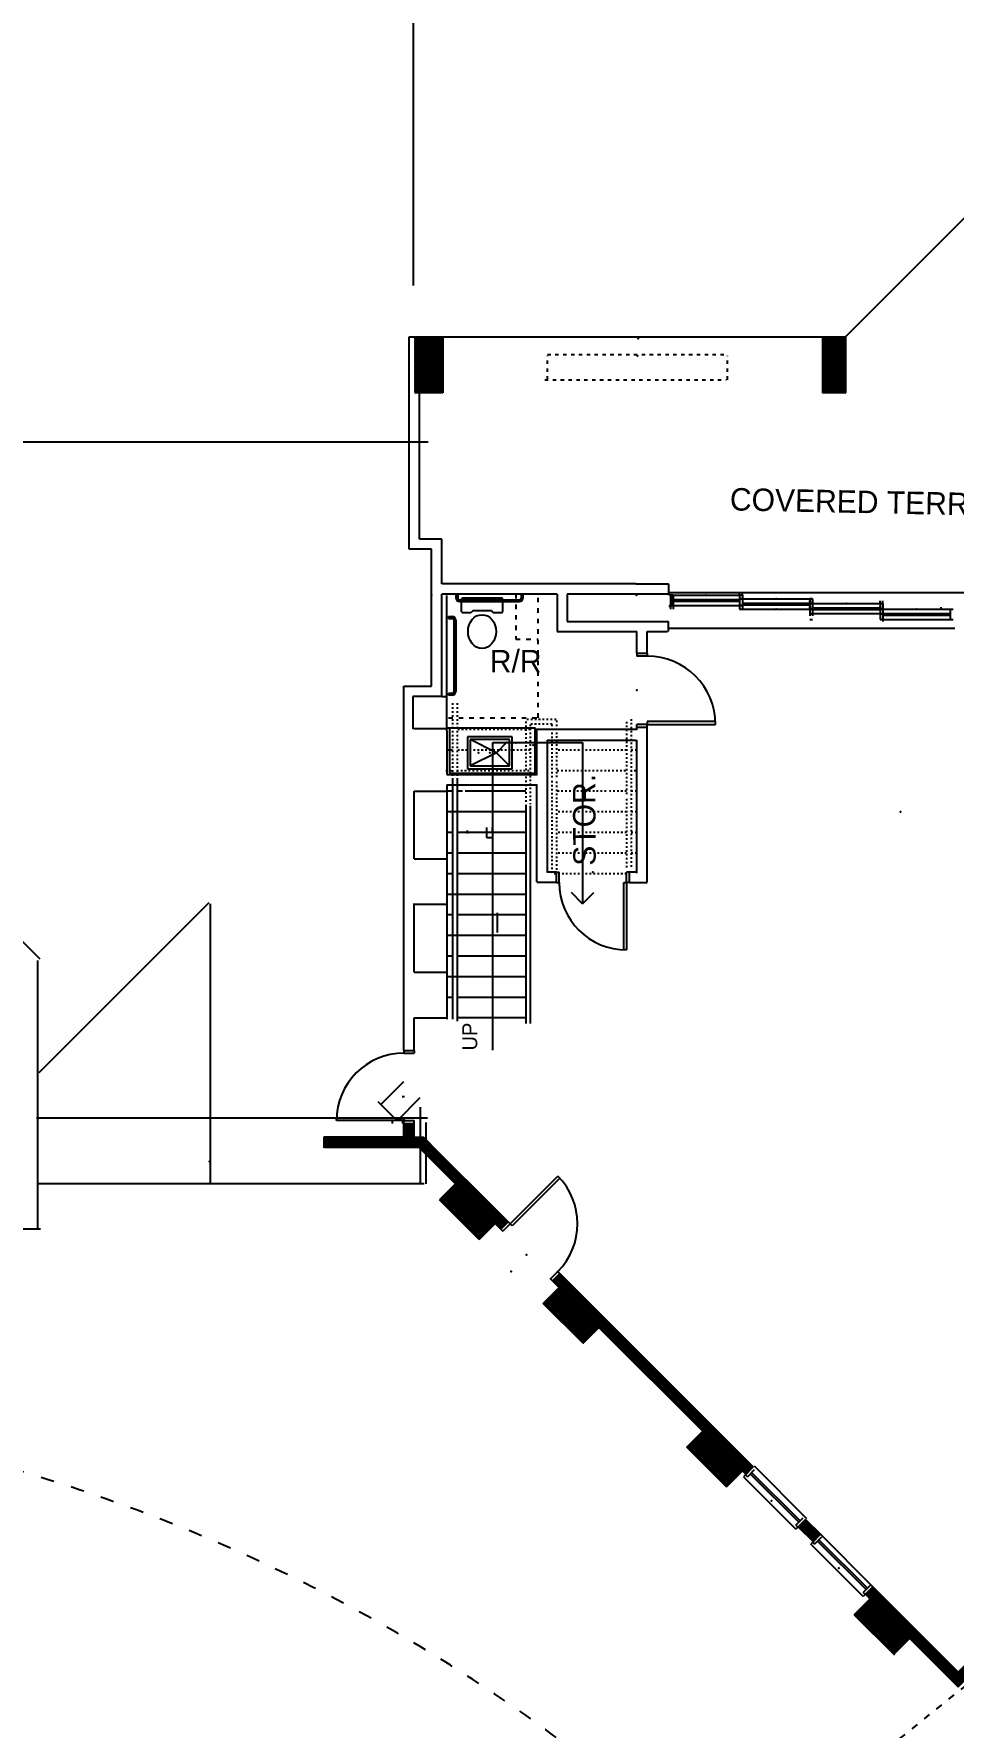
# Model space of a CAD drawing. Extents: x -92740 to -63661, y -15771 to -4391.
# Drawn here: x -76790 to -76299, y -7020 to -6116 of the extents above; entities that cross this region are included whole.
import ezdxf
from ezdxf.enums import TextEntityAlignment as Align

# ---------------------------------------------------------------- set-up
doc = ezdxf.new("R2010")
doc.units = 0
doc.header["$MEASUREMENT"] = 0
doc.linetypes.add('Dashed', pattern=[1, 0.3, -0.4, 0.3])
for name, color, linetype in [('1NOTES', 2, 'Continuous'), ('2NOTES', 1, 'Continuous'), ('B1NOTES', 2, 'Continuous'), ('B1PF', 5, 'Continuous'), ('B1WALLFILL', 1, 'Continuous'), ('B2CABINETS', 3, 'Continuous'), ('B2WALLFILL', 1, 'Continuous'), ('B2WINDOWS', 5, 'Continuous'), ('EXCABINETS', 8, 'Continuous'), ('EXDOORS', 3, 'Continuous'), ('NEWALLS1', 1, 'Continuous'), ('NEWINDOW1', 5, 'Continuous'), ('ROOF', 1, 'Continuous'), ('SETBACKS', 13, 'Continuous')]:
    doc.layers.add(name, color=color, linetype=linetype)
doc.styles.add('DCADTXTSTYLE1', font='AVG_TP')
pattern_1 = [(45, (0, 0), (-0.11048543456, 0.11048543456), []), (-45, (0, 0), (0.11048543456, 0.11048543456), [])]

msp = doc.modelspace()

# ---------------------------------------------------------------- hatches: boundary and pattern name
at = {"layer": 'B1WALLFILL', "linetype": 'Continuous', "ltscale": 12}
h = msp.add_hatch(dxfattribs=at)
h.set_pattern_fill('ansi37', color=1, scale=0.15625, style=0, pattern_type=2)
h.set_pattern_definition(pattern_1)
h.paths.add_polyline_path([(-76586.4, -6278.07), (-76574.4, -6278.07), (-76574.4, -6308.07), (-76586.4, -6308.07)], flags=0)
h = msp.add_hatch(dxfattribs=at)
h.set_pattern_fill('ansi37', color=1, scale=0.15625, style=0, pattern_type=2)
h.set_pattern_definition(pattern_1)
h.paths.add_polyline_path([(-76574.91, -6278.07), (-76571.4, -6278.07), (-76571.4, -6308.07), (-76574.86, -6308.07)], flags=0)
h = msp.add_hatch(dxfattribs=at)
h.set_pattern_fill('ansi37', color=1, scale=0.15625, style=0, pattern_type=2)
h.set_pattern_definition(pattern_1)
h.paths.add_polyline_path([(-76368.4, -6278.07), (-76356.4, -6278.07), (-76356.4, -6308.07), (-76368.4, -6308.07)], flags=0)
h = msp.add_hatch(dxfattribs=at)
h.set_pattern_fill('ansi37', color=1, scale=0.15625, style=0, pattern_type=2)
h.set_pattern_definition(pattern_1)
h.paths.add_polyline_path([(-76342.01, -6945.73), (-76345.63, -6949.35), (-76343.38, -6952.1), (-76351.65, -6960.37), (-76330.52, -6981.46), (-76322.02, -6972.96), (-76296.16, -6998.82), (-75855.45, -6558.12), (-75884.21, -6529.36), (-75888.09, -6533.25), (-75881.96, -6539.39), (-75886.27, -6543.7), (-75867.82, -6562.71), (-75944.54, -6639.43), (-76047.97, -6536), (-76027.28, -6515.31), (-76030.64, -6510.89), (-76051.86, -6532.11), (-76057.25, -6526.42), (-76061.14, -6530.31), (-76061.29, -6530.46), (-75948.43, -6643.32), (-76296.16, -6991.04)], flags=0)
h = msp.add_hatch(dxfattribs=at)
h.set_pattern_fill('ansi37', color=1, scale=0.15625, style=0, pattern_type=2)
h.set_pattern_definition(pattern_1)
h.paths.add_polyline_path([(-76634.9, -6705.38), (-76592.21, -6705.38), (-76592.21, -6698.07), (-76586.71, -6698.07), (-76586.9, -6705.38), (-76581.82, -6705.38), (-76536.58, -6750.62), (-76540.47, -6754.51), (-76543.52, -6751.46), (-76552.04, -6759.98), (-76572.91, -6738.57), (-76564.66, -6730.32), (-76584.11, -6710.86), (-76634.9, -6710.86)], flags=0)
h = msp.add_hatch(dxfattribs=at)
h.set_pattern_fill('ansi37', color=1, scale=0.15625, style=0, pattern_type=2)
h.set_pattern_definition(pattern_1)
h.paths.add_polyline_path([(-76508.96, -6778.24), (-76512.84, -6782.13), (-76509.27, -6785.71), (-76517.79, -6794.23), (-76496.54, -6815.48), (-76488.02, -6806.96), (-76432.57, -6862.41), (-76441.09, -6870.93), (-76419.84, -6892.18), (-76411.32, -6883.66), (-76409.57, -6885.41), (-76405.68, -6881.52)], flags=0)
at = {"layer": 'B2WALLFILL', "linetype": 'Continuous', "ltscale": 12}
h = msp.add_hatch(dxfattribs=at)
h.set_pattern_fill('ansi37', color=1, scale=0.15625, style=0, pattern_type=2)
h.set_pattern_definition(pattern_1)
h.paths.add_polyline_path([(-76589.86, -6278.07), (-76598.9, -6278.07)], flags=0)
h = msp.add_hatch(dxfattribs=at)
h.set_pattern_fill('ansi37', color=1, scale=0.15625, style=0, pattern_type=2)
h.set_pattern_definition(pattern_1)
h.paths.add_polyline_path([(-76341.71, -6945.43), (-76345.63, -6949.35), (-76343.38, -6952.1), (-76351.65, -6960.37), (-76330.52, -6981.46), (-76322.02, -6972.96), (-76296.16, -6998.82), (-75855.45, -6558.12), (-75884.21, -6529.36), (-75888.09, -6533.25), (-75881.96, -6539.39), (-75886.27, -6543.7), (-75867.82, -6562.71), (-75918.78, -6613.67), (-75919.83, -6612.62), (-75923.72, -6616.51), (-75922.67, -6617.56), (-76241.23, -6936.12), (-76243.28, -6934.07), (-76247.17, -6937.96), (-76245.12, -6940.01), (-76296.16, -6991.04)], flags=0)
h = msp.add_hatch(dxfattribs=at)
h.set_pattern_fill('ansi37', color=1, scale=0.15625, style=0, pattern_type=2)
h.set_pattern_definition(pattern_1)
h.paths.add_polyline_path([(-76377.69, -6909.51), (-76381.58, -6913.4), (-76373.62, -6921.36), (-76369.73, -6917.47)], flags=0)

# ---------------------------------------------------------------- linework, layer by layer
at = {"layer": 'B1PF', "color": 5, "linetype": 'Continuous', "ltscale": 12}
for p, q in [((-76534.32, -6491.69), (-76558.32, -6491.69)), ((-76558.32, -6491.69), (-76558.32, -6508.69)), ((-76535.82, -6493.19), (-76556.82, -6493.19)), ((-76556.82, -6493.19), (-76556.82, -6507.19)), ((-76542.82, -6500.19), (-76556.82, -6493.19)), ((-76542.82, -6500.19), (-76536.82, -6494.19)), ((-76535.82, -6507.19), (-76535.82, -6493.19)), ((-76534.32, -6508.69), (-76534.32, -6491.69)), ((-76558.32, -6508.69), (-76534.32, -6508.69)), ((-76542.82, -6500.19), (-76556.82, -6507.19)), ((-76556.82, -6507.19), (-76535.82, -6507.19)), ((-76535.82, -6507.19), (-76542.82, -6500.19))]:
    msp.add_line(p, q, dxfattribs=at)
msp.add_point((-76552.32, -6500.19), dxfattribs=at)
at = {"layer": 'B1WALLFILL', "color": 8, "linetype": 'Continuous', "ltscale": 12}
for p, q in [((-76547.9, -6545.57), (-76547.9, -6540.07)), ((-76544.9, -6543.07), (-76544.9, -6540.07)), ((-76544.9, -6545.57), (-76547.9, -6545.57)), ((-76542.4, -6585.57), (-76542.4, -6596.07))]:
    msp.add_line(p, q, dxfattribs=at)
at = {"layer": 'B2CABINETS', "color": 3, "linetype": 'Continuous', "ltscale": 12}
for p, q in [((-76521.9, -6487.05), (-76568.82, -6487.05)), ((-76567.9, -6487.05), (-76567.9, -6511.15)), ((-76522.1, -6511.15), (-76522.1, -6487.05)), ((-76567.82, -6511.15), (-76521.9, -6511.15))]:
    msp.add_line(p, q, dxfattribs=at)
at = {"layer": 'B2WALLFILL', "color": 1, "linetype": 'Dashed', "ltscale": 6}
for p in [(-76467.13, -6279.09), (-76467.39, -6288.26)]:
    msp.add_point(p, dxfattribs=at)
at = {"layer": 'B2WINDOWS', "color": 5, "linetype": 'Continuous', "ltscale": 12}
for p, q in [((-76409.84, -6885.68), (-76410.9, -6886.74)), ((-76410.9, -6886.74), (-76382.91, -6914.73)), ((-76408.78, -6886.74), (-76409.84, -6885.68)), ((-76408.78, -6886.74), (-76404.89, -6882.85)), ((-76407.19, -6885.15), (-76381.32, -6911.02)), ((-76406.48, -6884.45), (-76380.61, -6910.31)), ((-76405.15, -6880.99), (-76377.16, -6908.98)), ((-76382.91, -6912.61), (-76379.02, -6908.72)), ((-76382.91, -6912.61), (-76381.85, -6913.67)), ((-76381.85, -6913.67), (-76382.91, -6914.73)), ((-76373.89, -6921.63), (-76374.95, -6922.69)), ((-76346.96, -6950.68), (-76374.95, -6922.69)), ((-76372.83, -6922.69), (-76373.89, -6921.63)), ((-76372.83, -6922.69), (-76368.94, -6918.8)), ((-76345.37, -6946.97), (-76371.24, -6921.1)), ((-76344.66, -6946.26), (-76370.53, -6920.4)), ((-76341.71, -6945.43), (-76369.7, -6917.44)), ((-76346.96, -6948.56), (-76343.07, -6944.67)), ((-76346.96, -6948.56), (-76345.9, -6949.62)), ((-76345.9, -6949.62), (-76346.96, -6950.68))]:
    msp.add_line(p, q, dxfattribs=at)
for p in [(-76395.84, -6899.68), (-76359.89, -6935.63)]:
    msp.add_point(p, dxfattribs=at)
at = {"layer": 'EXCABINETS', "color": 9, "linetype": 'Dashed', "ltscale": 3}
for p, q in [((-76566.26, -6473.78), (-76566.26, -6515.78)), ((-76563.76, -6473.78), (-76563.76, -6516.78)), ((-76524.76, -6487.79), (-76563.76, -6487.79)), ((-76527.1, -6483.46), (-76527.1, -6527.57)), ((-76510.94, -6482.48), (-76526.69, -6482.48)), ((-76524.74, -6485.12), (-76524.74, -6527.57)), ((-76513.07, -6484.96), (-76524.57, -6484.96)), ((-76513.26, -6485.12), (-76513.26, -6513.82)), ((-76510.78, -6482.99), (-76510.78, -6514.53)), ((-76473.26, -6483.59), (-76473.26, -6523.04)), ((-76470.76, -6482.18), (-76470.76, -6523.39)), ((-76566.26, -6498.78), (-76569.26, -6498.78)), ((-76524.76, -6498.78), (-76563.76, -6498.78)), ((-76473.26, -6498.78), (-76510.75, -6498.78)), ((-76467.76, -6498.78), (-76470.76, -6498.78)), ((-76566.76, -6509.78), (-76569.76, -6509.78)), ((-76525.26, -6509.78), (-76564.26, -6509.78)), ((-76513.26, -6515.24), (-76513.26, -6564.07)), ((-76510.78, -6515.59), (-76510.78, -6564.07)), ((-76473.76, -6509.78), (-76510.75, -6509.78)), ((-76468.26, -6509.78), (-76471.26, -6509.78)), ((-76484.17, -6520.78), (-76510.75, -6520.78)), ((-76473.26, -6520.78), (-76482.4, -6520.78)), ((-76473.26, -6524.81), (-76473.26, -6562.59)), ((-76467.76, -6520.78), (-76470.76, -6520.78)), ((-76470.76, -6524.45), (-76470.76, -6561.18)), ((-76473.26, -6531.78), (-76510.75, -6531.78)), ((-76467.76, -6531.78), (-76470.76, -6531.78)), ((-76473.26, -6542.78), (-76510.75, -6542.78)), ((-76467.76, -6542.78), (-76470.76, -6542.78)), ((-76473.26, -6553.78), (-76510.75, -6553.78)), ((-76467.76, -6553.78), (-76470.76, -6553.78)), ((-76473.26, -6564.78), (-76513.26, -6564.78))]:
    msp.add_line(p, q, dxfattribs=at)
at = {"layer": 'EXCABINETS', "color": 1, "linetype": 'Continuous', "ltscale": 12}
msp.add_line((-76468.26, -6487.79), (-76521.76, -6487.79), dxfattribs=at)
at = {"layer": 'EXCABINETS', "color": 8, "linetype": 'Continuous', "ltscale": 12}
for p, q in [((-76473.26, -6487.79), (-76510.75, -6487.79)), ((-76467.76, -6487.79), (-76470.76, -6487.79)), ((-76566.26, -6514.78), (-76566.26, -6608.78)), ((-76563.76, -6514.78), (-76563.76, -6608.78)), ((-76569.26, -6520.78), (-76569.26, -6608.78)), ((-76566.26, -6520.78), (-76569.26, -6520.78)), ((-76560.9, -6520.78), (-76563.76, -6520.78)), ((-76527.05, -6520.78), (-76559.4, -6520.78)), ((-76527.05, -6531.78), (-76569.26, -6531.78)), ((-76527.1, -6528.07), (-76527.1, -6644.78)), ((-76524.74, -6528.57), (-76524.74, -6644.78)), ((-76566.26, -6542.78), (-76569.26, -6542.78)), ((-76527.05, -6542.79), (-76563.76, -6542.79)), ((-76566.76, -6553.78), (-76569.26, -6553.78)), ((-76527.05, -6553.78), (-76563.76, -6553.78)), ((-76566.26, -6564.78), (-76569.26, -6564.78)), ((-76527.05, -6564.78), (-76563.76, -6564.78)), ((-76527.05, -6575.78), (-76569.26, -6575.78)), ((-76566.26, -6586.78), (-76569.26, -6586.78)), ((-76527.05, -6586.78), (-76563.76, -6586.78)), ((-76527.05, -6597.78), (-76569.26, -6597.78)), ((-76569.26, -6607.78), (-76569.26, -6642.46)), ((-76563.76, -6607.78), (-76563.76, -6643.52)), ((-76566.26, -6608.78), (-76569.26, -6608.78)), ((-76566.26, -6608.78), (-76566.26, -6642.46)), ((-76527.05, -6608.78), (-76563.76, -6608.78)), ((-76527.05, -6619.78), (-76569.26, -6619.78)), ((-76566.26, -6630.78), (-76569.26, -6630.78)), ((-76527.05, -6630.78), (-76563.76, -6630.78)), ((-76527.05, -6641.78), (-76563.76, -6641.78))]:
    msp.add_line(p, q, dxfattribs=at)
at = {"layer": 'EXCABINETS', "color": 1, "linetype": 'Continuous', "ltscale": 6}
for p, q in [((-76515.76, -6493.55), (-76515.76, -6520.99)), ((-76515.76, -6520.78), (-76515.76, -6564.07))]:
    msp.add_line(p, q, dxfattribs=at)
at = {"layer": 'EXDOORS', "color": 3, "linetype": 'Continuous', "ltscale": 12}
for p, q in [((-76467.76, -6447.07), (-76467.76, -6448.57)), ((-76462.26, -6448.57), (-76467.76, -6448.57)), ((-76462.26, -6447.07), (-76462.26, -6448.57)), ((-76467.76, -6486.57), (-76467.76, -6485.07)), ((-76462.26, -6485.07), (-76467.76, -6485.07)), ((-76425.76, -6483.57), (-76462.26, -6483.57)), ((-76462.26, -6483.57), (-76462.26, -6485.07)), ((-76462.26, -6486.57), (-76462.26, -6485.07)), ((-76462.26, -6485.07), (-76425.76, -6485.07)), ((-76425.76, -6485.07), (-76425.76, -6483.57)), ((-76558.4, -6541.78), (-76558.4, -6543.28)), ((-76510.76, -6563.99), (-76509.26, -6563.99)), ((-76510.76, -6569.49), (-76509.26, -6569.49)), ((-76509.26, -6569.49), (-76509.26, -6563.99)), ((-76474.76, -6605.49), (-76474.76, -6569.49)), ((-76474.76, -6569.49), (-76473.26, -6569.49)), ((-76471.76, -6563.99), (-76473.26, -6563.99)), ((-76473.26, -6569.49), (-76473.26, -6563.99)), ((-76471.76, -6569.49), (-76473.26, -6569.49)), ((-76473.26, -6569.49), (-76473.26, -6605.49)), ((-76473.26, -6605.49), (-76474.76, -6605.49)), ((-76592.21, -6659.07), (-76592.21, -6660.57)), ((-76592.21, -6660.57), (-76586.71, -6660.57)), ((-76586.71, -6659.07), (-76586.71, -6660.57)), ((-76628.21, -6696.57), (-76628.21, -6695.07)), ((-76628.21, -6695.07), (-76592.21, -6695.07)), ((-76592.21, -6696.57), (-76628.21, -6696.57)), ((-76598.21, -6698.07), (-76598.21, -6696.57)), ((-76592.71, -6698.07), (-76592.71, -6696.57)), ((-76592.21, -6695.07), (-76592.21, -6696.57)), ((-76592.21, -6698.07), (-76592.21, -6696.57)), ((-76592.21, -6696.57), (-76586.71, -6696.57)), ((-76586.71, -6698.07), (-76586.71, -6696.57)), ((-76535.52, -6751.68), (-76510.02, -6726.18)), ((-76510.02, -6726.18), (-76508.96, -6727.24)), ((-76508.96, -6727.24), (-76534.46, -6752.74)), ((-76535.52, -6751.68), (-76539.41, -6755.57)), ((-76536.58, -6750.62), (-76535.52, -6751.68)), ((-76534.46, -6752.74), (-76535.52, -6751.68)), ((-76540.47, -6754.51), (-76539.41, -6755.57)), ((-76510.02, -6777.18), (-76513.91, -6781.07)), ((-76508.96, -6778.24), (-76510.02, -6777.18)), ((-76512.84, -6782.13), (-76513.91, -6781.07))]:
    msp.add_line(p, q, dxfattribs=at)
for centre, radius, start, end in [((-76462.26, -6485.07), 36.5, 0, 90), ((-76473.26, -6569.49), 36, 180, 270), ((-76592.21, -6696.57), 36, 90, 180), ((-76535.52, -6751.68), 36.06, 315, 405)]:
    msp.add_arc(centre, radius, start, end, dxfattribs=at)
for p in [(-76467.76, -6466.82), (-76532.44, -6494.92), (-76523.14, -6496.06), (-76491.26, -6563.99), (-76526.66, -6768.32), (-76534.91, -6777.11)]:
    msp.add_point(p, dxfattribs=at)
at = {"layer": 'NEWALLS1', "color": 1, "linetype": 'Continuous', "ltscale": 12}
for p, q in [((-76245.9, -6167.57), (-76356.4, -6278.07)), ((-76589.4, -6391.57), (-76589.4, -6278.07)), ((-76589.4, -6278.07), (-76571.4, -6278.07)), ((-76584.4, -6278.07), (-76356.4, -6278.07)), ((-76571.4, -6278.07), (-76571.4, -6308.07)), ((-76368.4, -6308.07), (-76368.4, -6278.07)), ((-76356.4, -6278.07), (-76356.4, -6308.07)), ((-76583.9, -6386.07), (-76583.9, -6308.57)), ((-76571.4, -6308.07), (-76583.4, -6308.07)), ((-76356.4, -6308.07), (-76368.4, -6308.07)), ((-76577.4, -6391.57), (-76589.4, -6391.57)), ((-76571.9, -6386.07), (-76583.9, -6386.07)), ((-76577.4, -6464.57), (-76577.4, -6391.57)), ((-76571.9, -6410.07), (-76571.9, -6386.07)), ((-76468.4, -6410.06), (-76571.9, -6410.06)), ((-76510.44, -6415.54), (-76571.9, -6415.55)), ((-76571.9, -6470.09), (-76571.9, -6415.55)), ((-76569.28, -6488.43), (-76569.28, -6416.3)), ((-76510.44, -6415.54), (-76510.44, -6435.52)), ((-76450.9, -6415.52), (-76504.94, -6415.54)), ((-76504.94, -6415.54), (-76504.94, -6430.02)), ((-76468.4, -6410.02), (-76450.9, -6410.02)), ((-76450.9, -6410.02), (-76450.9, -6416.02)), ((-76448.4, -6416.02), (-76449.9, -6416.02)), ((-76449.9, -6416.02), (-76449.9, -6421.52)), ((-76448.4, -6416.02), (-76449.9, -6416.02)), ((-76448.4, -6418.02), (-76449.9, -6418.02)), ((-76449.9, -6418.02), (-76449.9, -6423.52)), ((-76448.4, -6416.02), (-76448.4, -6421.52)), ((-76448.4, -6418.02), (-76448.4, -6423.52)), ((-76411.4, -6416.02), (-76412.9, -6416.02)), ((-76412.9, -6416.02), (-76412.9, -6421.52)), ((-76411.4, -6416.02), (-76412.9, -6416.02)), ((-76411.4, -6418.02), (-76412.9, -6418.02)), ((-76412.9, -6418.02), (-76412.9, -6423.52)), ((-76411.4, -6416.02), (-76411.4, -6421.52)), ((-76411.4, -6418.02), (-76411.4, -6423.52)), ((-76373.9, -6418.02), (-76375.4, -6418.02)), ((-76375.4, -6418.02), (-76375.4, -6423.52)), ((-76373.9, -6418.02), (-76373.9, -6423.52)), ((-76448.4, -6421.52), (-76449.9, -6421.52)), ((-76411.4, -6421.52), (-76412.9, -6421.52)), ((-76373.9, -6420.52), (-76375.4, -6420.52)), ((-76375.4, -6420.52), (-76375.4, -6426.02)), ((-76373.9, -6420.52), (-76375.4, -6420.52)), ((-76373.9, -6423.52), (-76375.4, -6423.52)), ((-76373.9, -6423.52), (-76375.4, -6423.52)), ((-76373.9, -6426.02), (-76375.4, -6426.02)), ((-76373.9, -6420.52), (-76373.9, -6426.02)), ((-76336.4, -6420.52), (-76337.9, -6420.52)), ((-76337.9, -6420.52), (-76337.9, -6426.02)), ((-76336.4, -6423.52), (-76337.9, -6423.52)), ((-76337.9, -6423.52), (-76337.9, -6429.02)), ((-76336.4, -6426.02), (-76337.9, -6426.02)), ((-76336.4, -6420.52), (-76336.4, -6426.02)), ((-76336.4, -6423.52), (-76336.4, -6429.02)), ((-76510.44, -6435.52), (-76467.76, -6435.52)), ((-76504.94, -6430.02), (-76450.9, -6430.02)), ((-76467.76, -6447.07), (-76467.76, -6435.52)), ((-76462.26, -6447.07), (-76462.26, -6435.52)), ((-76462.26, -6435.52), (-76451.4, -6435.52)), ((-76450.9, -6435.52), (-76450.9, -6430.02)), ((-76336.4, -6429.02), (-76337.9, -6429.02)), ((-76467.76, -6447.07), (-76462.26, -6447.07)), ((-76592.21, -6659.07), (-76592.21, -6464.57)), ((-76592.21, -6464.57), (-76577.4, -6464.57)), ((-76571.9, -6470.07), (-76587.4, -6470.07)), ((-76587.4, -6470.07), (-76587.4, -6487.34)), ((-76571.9, -6470.07), (-76568.92, -6470.07)), ((-76569.16, -6487.34), (-76587.11, -6487.34)), ((-76569.28, -6488.43), (-76569.28, -6511.87)), ((-76467.76, -6487.88), (-76467.76, -6486.57)), ((-76467.76, -6486.57), (-76462.26, -6486.57)), ((-76462.26, -6569.27), (-76462.26, -6486.57)), ((-76515.76, -6493.38), (-76467.9, -6493.38)), ((-76467.76, -6564.54), (-76467.76, -6493.55)), ((-76569.31, -6511.87), (-76521.11, -6511.87)), ((-76569.31, -6517.37), (-76521.11, -6517.37)), ((-76569.28, -6517.37), (-76569.28, -6641.56)), ((-76586.76, -6556.84), (-76586.76, -6520.7)), ((-76586.72, -6520.72), (-76569.36, -6520.72)), ((-76586.72, -6556.87), (-76569.36, -6556.87)), ((-76510.76, -6569.49), (-76521.15, -6569.49)), ((-76510.76, -6563.99), (-76515.65, -6563.99)), ((-76510.76, -6569.49), (-76510.76, -6563.99)), ((-76471.76, -6569.49), (-76471.76, -6563.99)), ((-76467.76, -6563.99), (-76471.76, -6563.99)), ((-76471.76, -6569.49), (-76462.2, -6569.49)), ((-76586.76, -6617.32), (-76586.76, -6580.7)), ((-76586.72, -6580.96), (-76569.36, -6580.96)), ((-76496.76, -6580.78), (-76502.76, -6574.78)), ((-76496.76, -6580.78), (-76490.76, -6574.78)), ((-76586.72, -6617.35), (-76569.36, -6617.35)), ((-76586.76, -6659.07), (-76586.76, -6641.66)), ((-76586.72, -6641.68), (-76569.36, -6641.68)), ((-76586.71, -6659.07), (-76586.71, -6641.68)), ((-76592.21, -6659.07), (-76586.71, -6659.07)), ((-76592.21, -6705.38), (-76592.21, -6698.07)), ((-76592.21, -6698.07), (-76586.71, -6698.07)), ((-76586.76, -6710.97), (-76586.76, -6698.07)), ((-76586.71, -6705.11), (-76586.71, -6698.07)), ((-76592.21, -6705.38), (-76634.9, -6705.38)), ((-76586.9, -6705.38), (-76581.82, -6705.38)), ((-76573.31, -6713.89), (-76581.82, -6705.38)), ((-76584.13, -6710.88), (-76634.4, -6710.88)), ((-76564.66, -6730.32), (-76584.11, -6710.86)), ((-76573.31, -6713.89), (-76536.52, -6750.68)), ((-76572.91, -6738.57), (-76565.16, -6730.82)), ((-76552.04, -6759.98), (-76573.18, -6738.84)), ((-76552.04, -6759.98), (-76543.52, -6751.46)), ((-76543.52, -6751.46), (-76541.97, -6753.01)), ((-76541.77, -6753.21), (-76540.22, -6754.76)), ((-76536.58, -6750.62), (-76540.47, -6754.51)), ((-76508.96, -6778.24), (-76512.84, -6782.13)), ((-76510.46, -6776.74), (-76405.68, -6881.52)), ((-76517.79, -6794.23), (-76509.27, -6785.71)), ((-76514.34, -6780.63), (-76509.27, -6785.71)), ((-76496.54, -6815.48), (-76517.79, -6794.23)), ((-76496.52, -6815.46), (-76488.02, -6806.96)), ((-76488.02, -6806.96), (-76432.57, -6862.41)), ((-76441.09, -6870.93), (-76432.57, -6862.41)), ((-76419.84, -6892.18), (-76441.09, -6870.93)), ((-76419.84, -6892.18), (-76411.32, -6883.66)), ((-76411.32, -6883.66), (-76409.57, -6885.41)), ((-76405.95, -6881.79), (-76409.84, -6885.68)), ((-76377.96, -6909.78), (-76381.85, -6913.67)), ((-76381.58, -6913.4), (-76373.62, -6921.36)), ((-76377.69, -6909.51), (-76369.73, -6917.47)), ((-76370, -6917.74), (-76373.89, -6921.63)), ((-76347.76, -6956.48), (-76343.38, -6952.1)), ((-76346.16, -6948.82), (-76342.91, -6952.07)), ((-76342.01, -6945.73), (-76345.9, -6949.62)), ((-76341.74, -6945.46), (-76296.16, -6991.04)), ((-76351.76, -6960.48), (-76347.38, -6956.1)), ((-76351.65, -6960.37), (-76330.18, -6981.84)), ((-76330.52, -6981.46), (-76322.02, -6972.96)), ((-76321.77, -6973.21), (-76296.16, -6998.82))]:
    msp.add_line(p, q, dxfattribs=at)
at = {"layer": 'NEWALLS1', "color": 5, "linetype": 'Dashed', "ltscale": 6}
for p, q in [((-76515.56, -6287.58), (-76419.39, -6287.58)), ((-76515.47, -6300.99), (-76515.47, -6288.26)), ((-76419.31, -6300.99), (-76419.31, -6288.26)), ((-76516.89, -6301.01), (-76420.01, -6301.01))]:
    msp.add_line(p, q, dxfattribs=at)
at = {"layer": 'NEWALLS1', "color": 5, "linetype": 'Continuous', "ltscale": 12}
for p, q in [((-76564.47, -6415.46), (-76564.47, -6417.46)), ((-76563.47, -6415.46), (-76564.47, -6415.46)), ((-76563.47, -6415.46), (-76563.47, -6417.46)), ((-76562.47, -6418.46), (-76530.47, -6418.46)), ((-76529.47, -6417.46), (-76529.47, -6415.46)), ((-76529.47, -6415.46), (-76528.47, -6415.46)), ((-76528.47, -6417.46), (-76528.47, -6415.46)), ((-76568.47, -6427.46), (-76566.47, -6427.46)), ((-76568.47, -6427.46), (-76568.47, -6428.46)), ((-76562.47, -6419.46), (-76530.47, -6419.46)), ((-76568.47, -6428.46), (-76566.47, -6428.46)), ((-76565.47, -6429.46), (-76565.47, -6467.46)), ((-76564.47, -6429.46), (-76564.47, -6467.46)), ((-76566.47, -6468.46), (-76568.47, -6468.46)), ((-76568.47, -6469.46), (-76568.47, -6468.46)), ((-76566.47, -6469.46), (-76568.47, -6469.46))]:
    msp.add_line(p, q, dxfattribs=at)
at = {"layer": 'NEWALLS1', "color": 5, "linetype": 'Continuous', "ltscale": 0.03125}
for p, q in [((-76560.97, -6417.46), (-76561.47, -6417.96)), ((-76561.47, -6418.46), (-76561.47, -6417.96)), ((-76560.97, -6417.46), (-76539.97, -6417.46)), ((-76539.47, -6417.96), (-76539.97, -6417.46)), ((-76539.47, -6417.96), (-76539.47, -6418.46)), ((-76561.47, -6424.96), (-76561.47, -6419.46)), ((-76561.47, -6424.96), (-76560.97, -6425.46)), ((-76556.47, -6425.46), (-76560.97, -6425.46)), ((-76555.47, -6424.46), (-76556.47, -6425.46)), ((-76545.47, -6424.46), (-76555.47, -6424.46)), ((-76544.47, -6425.46), (-76545.47, -6424.46)), ((-76539.97, -6425.46), (-76544.47, -6425.46)), ((-76539.97, -6425.46), (-76539.47, -6424.96)), ((-76539.47, -6419.46), (-76539.47, -6424.96))]:
    msp.add_line(p, q, dxfattribs=at)
at = {"layer": 'NEWALLS1', "color": 10, "linetype": 'Dashed', "ltscale": 8}
for p, q in [((-76532.47, -6415.46), (-76532.47, -6439.46)), ((-76520.47, -6481.46), (-76520.47, -6415.46)), ((-76532.47, -6439.46), (-76520.47, -6439.46)), ((-76568.47, -6481.46), (-76520.47, -6481.46))]:
    msp.add_line(p, q, dxfattribs=at)
at = {"layer": 'NEWALLS1', "color": 1, "linetype": 'Continuous', "ltscale": 6}
for p, q in [((-76521.15, -6511.87), (-76521.15, -6487.88)), ((-76521.15, -6569.03), (-76521.15, -6517.37))]:
    msp.add_line(p, q, dxfattribs=at)
at = {"layer": 'NEWALLS1', "color": 2, "linetype": 'Continuous', "ltscale": 12}
for p, q in [((-76544.76, -6619.78), (-76544.76, -6494.78)), ((-76544.76, -6494.78), (-76496.76, -6494.78)), ((-76496.76, -6494.78), (-76496.76, -6580.78)), ((-76544.76, -6659), (-76544.76, -6618.1))]:
    msp.add_line(p, q, dxfattribs=at)
at = {"layer": 'NEWALLS1', "color": 5, "linetype": 'Continuous', "ltscale": 8}
for centre, radius, start, end in [((-76562.47, -6417.46), 2, 180, 270), ((-76562.47, -6417.46), 1, 180, 270), ((-76530.47, -6417.46), 1, 270, 360), ((-76530.47, -6417.46), 2, 270, 360), ((-76566.47, -6429.46), 2, 0, 90), ((-76566.47, -6429.46), 1, 0, 90), ((-76566.47, -6467.46), 1, 270, 360), ((-76566.47, -6467.46), 2, 270, 360)]:
    msp.add_arc(centre, radius, start, end, dxfattribs=at)
at = {"layer": 'NEWALLS1', "color": 5, "linetype": 'Continuous', "ltscale": 0.03125}
msp.add_ellipse((-76550.47, -6435.46), major_axis=(0, 9), ratio=0.833333, start_param=4.712389, end_param=10.995574, dxfattribs=at)
at = {"layer": 'NEWALLS1', "color": 1, "linetype": 'Continuous', "ltscale": 12}
for p in [(-76577.4, -6416.02), (-76546.32, -6500.19), (-76327.07, -6531.73)]:
    msp.add_point(p, dxfattribs=at)
at = {"layer": 'NEWINDOW1', "color": 5, "linetype": 'Continuous', "ltscale": 12}
for p, q in [((-76288.9, -6414.77), (-76450.9, -6414.77)), ((-76450.4, -6416.02), (-76450.4, -6414.52)), ((-76448.9, -6416.02), (-76450.4, -6416.02)), ((-76450.4, -6416.02), (-76411.4, -6416.02)), ((-76448.4, -6416.02), (-76449.9, -6416.02)), ((-76449.9, -6416.02), (-76449.9, -6421.52)), ((-76449.9, -6416.02), (-76448.4, -6416.02)), ((-76448.4, -6416.02), (-76449.9, -6416.02)), ((-76449.9, -6416.02), (-76449.9, -6417.02)), ((-76449.9, -6416.02), (-76448.4, -6416.02)), ((-76448.4, -6418.02), (-76449.9, -6418.02)), ((-76449.9, -6418.02), (-76449.9, -6423.52)), ((-76449.9, -6418.02), (-76448.4, -6418.02)), ((-76448.9, -6416.02), (-76448.9, -6421.52)), ((-76448.9, -6418.27), (-76412.9, -6418.27)), ((-76448.4, -6416.02), (-76448.4, -6421.52)), ((-76448.4, -6416.02), (-76448.4, -6417.02)), ((-76448.4, -6418.02), (-76448.4, -6423.52)), ((-76412.9, -6416.02), (-76412.9, -6414.52)), ((-76411.4, -6416.02), (-76412.9, -6416.02)), ((-76412.9, -6416.02), (-76412.9, -6421.52)), ((-76412.9, -6416.02), (-76411.4, -6416.02)), ((-76411.4, -6416.02), (-76412.9, -6416.02)), ((-76412.9, -6416.02), (-76412.9, -6417.02)), ((-76412.9, -6416.02), (-76411.4, -6416.02)), ((-76411.4, -6418.02), (-76412.9, -6418.02)), ((-76412.9, -6418.02), (-76373.9, -6418.02)), ((-76412.9, -6418.02), (-76412.9, -6423.52)), ((-76412.9, -6418.02), (-76411.4, -6418.02)), ((-76411.4, -6416.02), (-76411.4, -6414.52)), ((-76411.4, -6416.02), (-76411.4, -6421.52)), ((-76411.4, -6416.02), (-76411.4, -6417.02)), ((-76411.4, -6418.02), (-76411.4, -6423.52)), ((-76373.9, -6418.02), (-76375.4, -6418.02)), ((-76375.4, -6418.02), (-76375.4, -6423.52)), ((-76375.4, -6418.02), (-76373.9, -6418.02)), ((-76373.9, -6418.02), (-76373.9, -6423.52)), ((-76448.9, -6421.52), (-76450.4, -6421.52)), ((-76450.4, -6421.52), (-76411.4, -6421.52)), ((-76450.4, -6421.52), (-76450.4, -6422.52)), ((-76448.4, -6421.52), (-76449.9, -6421.52)), ((-76449.9, -6421.52), (-76449.9, -6422.52)), ((-76449.9, -6421.52), (-76448.4, -6421.52)), ((-76448.9, -6419.27), (-76412.9, -6419.27)), ((-76448.4, -6421.52), (-76448.4, -6422.52)), ((-76411.4, -6421.52), (-76412.9, -6421.52)), ((-76412.9, -6421.52), (-76412.9, -6422.52)), ((-76412.9, -6421.52), (-76411.4, -6421.52)), ((-76412.9, -6423.52), (-76373.9, -6423.52)), ((-76412.9, -6423.52), (-76373.9, -6423.52)), ((-76411.4, -6420.27), (-76375.4, -6420.27)), ((-76411.4, -6421.27), (-76375.4, -6421.27)), ((-76411.4, -6421.52), (-76411.4, -6422.52)), ((-76375.4, -6420.52), (-76375.4, -6419.02)), ((-76373.9, -6420.52), (-76375.4, -6420.52)), ((-76375.4, -6420.52), (-76336.4, -6420.52)), ((-76375.4, -6420.52), (-76375.4, -6426.02)), ((-76375.4, -6420.52), (-76373.9, -6420.52)), ((-76373.9, -6420.52), (-76375.4, -6420.52)), ((-76375.4, -6420.52), (-76375.4, -6421.52)), ((-76375.4, -6420.52), (-76373.9, -6420.52)), ((-76375.4, -6423.52), (-76375.4, -6422.02)), ((-76373.9, -6423.52), (-76375.4, -6423.52)), ((-76375.4, -6423.52), (-76336.4, -6423.52)), ((-76375.4, -6423.52), (-76373.9, -6423.52)), ((-76373.9, -6423.52), (-76375.4, -6423.52)), ((-76375.4, -6423.52), (-76375.4, -6424.52)), ((-76375.4, -6423.52), (-76373.9, -6423.52)), ((-76373.9, -6426.02), (-76375.4, -6426.02)), ((-76375.4, -6426.02), (-76375.4, -6427.02)), ((-76375.4, -6426.02), (-76373.9, -6426.02)), ((-76373.9, -6420.52), (-76373.9, -6419.02)), ((-76373.9, -6420.52), (-76373.9, -6426.02)), ((-76373.9, -6420.52), (-76373.9, -6421.52)), ((-76373.9, -6423.52), (-76373.9, -6422.02)), ((-76373.9, -6422.77), (-76337.9, -6422.77)), ((-76373.9, -6423.52), (-76373.9, -6424.52)), ((-76373.9, -6423.77), (-76337.9, -6423.77)), ((-76373.9, -6425.77), (-76337.9, -6425.77)), ((-76373.9, -6426.02), (-76373.9, -6427.02)), ((-76337.9, -6420.52), (-76337.9, -6419.02)), ((-76336.4, -6420.52), (-76337.9, -6420.52)), ((-76337.9, -6420.52), (-76337.9, -6426.02)), ((-76337.9, -6420.52), (-76336.4, -6420.52)), ((-76337.9, -6423.52), (-76337.9, -6422.02)), ((-76336.4, -6423.52), (-76337.9, -6423.52)), ((-76337.9, -6423.52), (-76298.9, -6423.52)), ((-76337.9, -6423.52), (-76337.9, -6429.02)), ((-76337.9, -6423.52), (-76336.4, -6423.52)), ((-76336.4, -6426.02), (-76337.9, -6426.02)), ((-76337.9, -6426.02), (-76337.9, -6427.02)), ((-76337.9, -6426.02), (-76336.4, -6426.02)), ((-76336.4, -6420.52), (-76336.4, -6419.02)), ((-76336.4, -6420.52), (-76336.4, -6426.02)), ((-76336.4, -6423.52), (-76336.4, -6422.02)), ((-76336.4, -6423.52), (-76336.4, -6429.02)), ((-76336.4, -6425.77), (-76300.4, -6425.77)), ((-76336.4, -6426.02), (-76336.4, -6427.02)), ((-76336.4, -6426.77), (-76300.4, -6426.77)), ((-76305.4, -6422.52), (-76305.4, -6423.52)), ((-76300.4, -6423.52), (-76300.4, -6429.02)), ((-76300.4, -6423.52), (-76298.9, -6423.52)), ((-76297.9, -6433.77), (-76450.9, -6433.77)), ((-76375.4, -6429.02), (-76373.9, -6429.02)), ((-76336.4, -6429.02), (-76337.9, -6429.02)), ((-76337.9, -6429.02), (-76298.9, -6429.02)), ((-76337.9, -6429.02), (-76336.4, -6429.02)), ((-76336.4, -6429.02), (-76336.4, -6430.02)), ((-76300.4, -6429.02), (-76298.9, -6429.02))]:
    msp.add_line(p, q, dxfattribs=at)
for p in [(-76467.9, -6416.02), (-76430.9, -6416.02), (-76393.4, -6418.02), (-76393.4, -6423.52), (-76355.9, -6420.52), (-76355.9, -6423.52), (-76318.4, -6423.52)]:
    msp.add_point(p, dxfattribs=at)
at = {"layer": 'ROOF', "color": 8, "linetype": 'Continuous', "ltscale": 12}
for p, q in [((-76587.13, -6250.63), (-76587.13, -6011.08)), ((-77415.59, -6334.09), (-76579.27, -6334.09)), ((-76846.89, -6550.04), (-76786.65, -6610.29)), ((-76787, -6670.88), (-76696.28, -6580.16)), ((-76695.58, -6730.42), (-76695.58, -6580.87)), ((-76787.71, -6754.52), (-76787.71, -6611.02)), ((-76583.5, -6689.34), (-76583.5, -6730.42)), ((-76788.42, -6695.17), (-76594.29, -6695.17)), ((-76594.29, -6695.17), (-76582.48, -6695.17)), ((-76591.37, -6695.17), (-76579.55, -6695.17)), ((-76580.57, -6697.53), (-76580.57, -6730.42)), ((-76581.47, -6730.42), (-76787.71, -6730.42)), ((-76786.3, -6754.52), (-76903.95, -6754.52))]:
    msp.add_line(p, q, dxfattribs=at)
at = {"layer": 'ROOF', "color": 15, "linetype": 'Continuous', "ltscale": 12}
for p, q in [((-76592.37, -6675.87), (-76604.51, -6688.01)), ((-76583.75, -6684.49), (-76595.88, -6696.63))]:
    msp.add_line(p, q, dxfattribs=at)
at = {"layer": 'ROOF', "color": 1, "linetype": 'Continuous', "ltscale": 12}
for p, q in [((-76596.87, -6695.64), (-76605.99, -6686.52)), ((-76593.21, -6683.64), (-76591.9, -6683.64)), ((-76593.21, -6695.64), (-76596.87, -6695.64))]:
    msp.add_line(p, q, dxfattribs=at)
at = {"layer": 'ROOF', "color": 8, "linetype": 'Continuous', "ltscale": 12}
msp.add_point((-76695.97, -6718.33), dxfattribs=at)
at = {"layer": 'SETBACKS', "color": 1, "linetype": 'Dashed', "ltscale": 12}
msp.add_line((-75813.79, -6614.11), (-76420.98, -7101.55), dxfattribs=at)
at = {"layer": 'SETBACKS', "color": 1, "linetype": 'Dashed', "ltscale": 24}
msp.add_arc((-77056.67, -7765.92), 919.5, 46.2636, 120.89252, dxfattribs=at)

# ---------------------------------------------------------------- texts
at = {"layer": '1NOTES', "color": 1, "linetype": 'Continuous', "ltscale": 12, "style": 'DCADTXTSTYLE1'}
msp.add_text('COVERED TERRACE', height=12, rotation=-1.17314, dxfattribs=at).set_placement((-76418.27, -6374.37), align=Align.BOTTOM_LEFT)
at = {"layer": '2NOTES', "color": 1, "linetype": 'Continuous', "ltscale": 12, "style": 'DCADTXTSTYLE1'}
msp.add_text('STOR.', height=12, rotation=90.31469, dxfattribs=at).set_placement((-76486.13, -6560.46), align=Align.BOTTOM_LEFT)
at = {"layer": 'B1NOTES', "color": 1, "linetype": 'Continuous', "ltscale": 12, "style": 'DCADTXTSTYLE1'}
msp.add_text('R/R', height=12, dxfattribs=at).set_placement((-76546.33, -6460.92), align=Align.BOTTOM_LEFT)
at = {"layer": 'B1NOTES', "color": 3, "linetype": 'Continuous', "ltscale": 12, "style": 'DCADTXTSTYLE1'}
msp.add_text('UP', height=8, rotation=450, dxfattribs=at).set_placement((-76550.65, -6659.16), align=Align.BOTTOM_LEFT)

doc.saveas('drawing.dxf')
